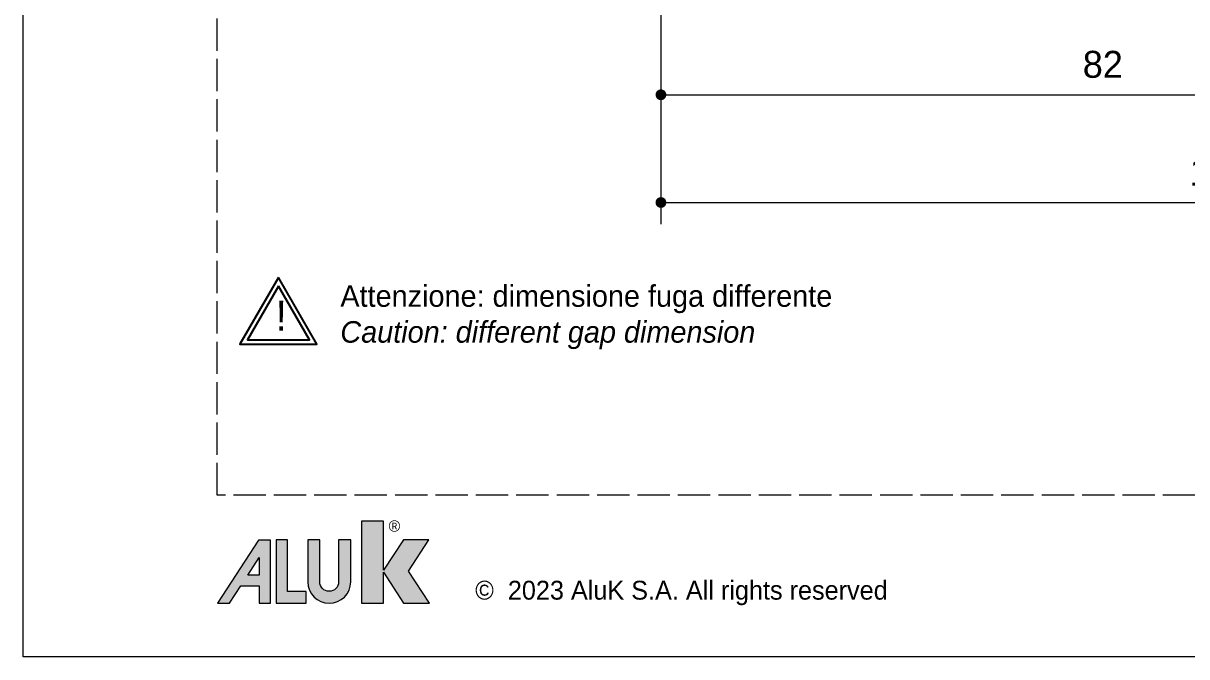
# Model space of a CAD drawing. Header units: millimetres. Extents: x -8 to 2550, y -393 to 1062.
# Drawn here: x 1040 to 1148, y 0 to 58.8 of the extents above; entities that cross this region are included whole.
import ezdxf

# ---------------------------------------------------------------- set-up
doc = ezdxf.new("R2010")
doc.units = ezdxf.units.MM
doc.header["$LTSCALE"] = 0.25
doc.header["$MEASUREMENT"] = 0
doc.linetypes.add('ACAD_ISO02W100', pattern=[15, 12, -3])
doc.layers.get('0').update_dxf_attribs({"lineweight": 5})
doc.layers.get('Defpoints').update_dxf_attribs({"lineweight": 5})
doc.layers.add('01_ALUK Logo', color=7, linetype='Continuous')
doc.layers.add('01_Dimension', color=251, linetype='Continuous', lineweight=9)
doc.layers.add('01_Text', color=40, linetype='Continuous', lineweight=25)
doc.layers.add('02_Block Frame', color=7, linetype='Continuous', lineweight=5, true_color=0xe2001a, plot=False)
doc.styles.add('Aluk Text', font='GOTHIC.TTF')
doc.styles.get("Standard").update_dxf_attribs({"font": 'arial.ttf'})
doc.dimstyles.new('ALUK Manual 1-1', dxfattribs={"dimtxt": 2.5, "dimasz": 1, "dimexe": 2, "dimexo": 4, "dimgap": 1.5, "dimtad": 3, "dimdec": 1, "dimdsep": 46, "dimtxsty": 'Aluk Text', "dimblk": 'DOT', "dimcen": 0, "dimclrd": 256, "dimclre": 256, "dimclrt": 2, "dimaunit": 1, "dimadec": 0, "dimazin": 0, "dimtfac": 0.7, "dimtdec": 1, "dimtmove": 0, "dimatfit": 3, "dimldrblk": 'DOT', "dimfxl": 1, "dimtolj": 2, "dimlwd": -1, "dimlwe": -1, "dimarcsym": 0})

# ---------------------------------------------------------------- blocks, each defined once
blk = doc.blocks.new('A$C14581')
at = {"layer": '01_Text', "insert": (0, -0.19), "char_height": 2, "attachment_point": 7, "style": 'Aluk Text'}
blk.add_mtext_dynamic_manual_height_columns('{\\fPoppins|b0|i0|c0|p2;\\H0.875x;©  2023 AluK S.A. All rights reserved}', width=51.3351, gutter_width=204.25, heights=[0], dxfattribs=at)
blk = doc.blocks.new('AluK Logo')
at = {"layer": '01_ALUK Logo', "true_color": 0xe2001a}
h = blk.add_hatch(color=242, dxfattribs=at)
h.dxf.hatch_style = 1
h.paths.add_polyline_path([(18.02, 3.04), (19.92, 5.98), (17.56, 5.98), (15.66, 3.11), (15.66, 7.76), (13.58, 7.76), (13.58, 0), (15.66, 0), (15.66, 2.93), (17.53, 0), (20, 0)])
at = {"layer": '01_ALUK Logo', "true_color": 0x323338}
h = blk.add_hatch(color=250, dxfattribs=at)
h.dxf.hatch_style = 1
h.paths.add_polyline_path([(3.94, 0), (5.02, 0), (5.02, 5.96), (3.87, 5.96), (0, 0), (1.15, 0), (2.2, 1.63), (3.94, 1.63)])
h.paths.add_polyline_path([(3.95, 2.64), (2.86, 2.64), (3.95, 4.31)], flags=16)
h = blk.add_hatch(color=250, dxfattribs=at)
h.dxf.hatch_style = 1
h.paths.add_polyline_path([(6.62, 1.12), (6.62, 5.97), (5.53, 5.97), (5.53, 0), (8.38, 0), (8.38, 1.12)])
h = blk.add_hatch(color=250, dxfattribs=at)
h.dxf.hatch_style = 1
h.paths.add_polyline_path([(12.57, 5.97), (11.43, 5.97), (11.43, 2.02, -1), (9.65, 2.02), (9.65, 5.97), (8.52, 5.97), (8.52, 2.02, 0.999791), (12.57, 2.02)])
at = {"layer": '01_ALUK Logo', "color": 242, "lineweight": 0, "true_color": 0xe2001a}
blk.add_lwpolyline([(17.53, 0), (20, 0), (18.02, 3.04), (19.92, 5.98), (17.56, 5.98), (15.66, 3.11), (15.66, 7.76), (13.58, 7.76), (13.58, 0), (15.66, 0), (15.66, 2.93)], close=True, dxfattribs=at)
at = {"layer": '01_ALUK Logo', "color": 250, "lineweight": 0, "true_color": 0x323338}
for points in [[(2.2, 1.63), (3.94, 1.63), (3.94, 0), (5.02, 0), (5.02, 5.96), (3.87, 5.96), (0, 0), (1.15, 0)], [(8.38, 0), (8.38, 1.12), (6.62, 1.12), (6.62, 5.97), (5.53, 5.97), (5.53, 0)], [(2.86, 2.64), (3.95, 4.31), (3.95, 2.64)]]:
    blk.add_lwpolyline(points, close=True, dxfattribs=at)
blk.add_lwpolyline([(9.65, 2.02), (9.65, 5.97), (8.52, 5.97), (8.52, 2.02, 1), (12.57, 2.02), (12.57, 5.97), (11.43, 5.97), (11.43, 2.02, -1)], format="xyb", close=True, dxfattribs=at)
at = {"layer": '01_ALUK Logo', "color": 242, "lineweight": 0, "true_color": 0xe2001a, "insert": (16.69, 7.28), "char_height": 1.06, "attachment_point": 5}
blk.add_mtext_dynamic_manual_height_columns('®', width=0.2845, gutter_width=0.756, heights=[0], dxfattribs=at)
blk = doc.blocks.new('_Dot')
at = {"color": 0, "linetype": 'ByBlock', "lineweight": -2}
blk.add_line((-0.5, 0), (-1, 0), dxfattribs=at)
at = {"color": 0, "linetype": 'ByBlock', "const_width": 0.5}
blk.add_lwpolyline([(-0.25, 0, 1), (0.25, 0, 1)], format="xyb", close=True, dxfattribs=at)
blk = doc.blocks.new('*D167')
at = {"layer": '01_Dimension', "ltscale": 0.25, "transparency": 16777216}
for p, q in [((1099.17, 68.47), (1099.17, 50.17)), ((1181.17, 68.47), (1181.17, 50.17)), ((1100.17, 52.17), (1180.17, 52.17))]:
    blk.add_line(p, q, dxfattribs=at)
at = {"layer": 'Defpoints', "color": 0, "ltscale": 0.25, "transparency": 16777216}
for p in [(1099.17, 72.47), (1181.17, 72.47), (1181.17, 52.17)]:
    blk.add_point(p, dxfattribs=at)
at = {"layer": '01_Dimension', "ltscale": 0.25, "transparency": 16777216, "rotation": 180}
blk.add_blockref('_Dot', (1099.17, 52.17), dxfattribs=at)
at = {"layer": '01_Dimension', "ltscale": 0.25, "transparency": 16777216}
blk.add_blockref('_Dot', (1181.17, 52.17), dxfattribs=at)
at = {"layer": '01_Dimension', "color": 2, "ltscale": 0.25, "transparency": 16777216, "insert": (1140.17, 54.98), "char_height": 2.5, "attachment_point": 5, "style": 'Aluk Text'}
blk.add_mtext('\\A2;82', dxfattribs=at)
blk = doc.blocks.new('*D170')
at = {"layer": '01_Dimension', "ltscale": 0.25, "transparency": 16777216}
for p, q in [((1099.17, 68.47), (1099.17, 40.17)), ((1205.67, 68.47), (1205.67, 40.17)), ((1100.17, 42.17), (1204.67, 42.17))]:
    blk.add_line(p, q, dxfattribs=at)
at = {"layer": 'Defpoints', "color": 0, "ltscale": 0.25, "transparency": 16777216}
for p in [(1099.17, 72.47), (1205.67, 72.47), (1205.67, 42.17)]:
    blk.add_point(p, dxfattribs=at)
at = {"layer": '01_Dimension', "ltscale": 0.25, "transparency": 16777216, "rotation": 180}
blk.add_blockref('_Dot', (1099.17, 42.17), dxfattribs=at)
at = {"layer": '01_Dimension', "ltscale": 0.25, "transparency": 16777216}
blk.add_blockref('_Dot', (1205.67, 42.17), dxfattribs=at)
at = {"layer": '01_Dimension', "color": 2, "ltscale": 0.25, "transparency": 16777216, "insert": (1152.42, 44.98), "char_height": 2.5, "attachment_point": 5, "style": 'Aluk Text'}
blk.add_mtext('\\A2;106.5', dxfattribs=at)

msp = doc.modelspace()

# ---------------------------------------------------------------- linework, layer by layer
at = {"layer": '01_Text', "ltscale": 0.25}
for points in [[(1063.675, 35.209), (1060.1, 29.017), (1067.25, 29.017)], [(1063.675, 34.409), (1060.793, 29.417), (1066.557, 29.417)]]:
    msp.add_lwpolyline(points, close=True, dxfattribs=at)
at = {"layer": '02_Block Frame'}
msp.add_lwpolyline([(1040, 0), (1040, 297), (1250, 297), (1250, 0)], close=True, dxfattribs=at)
at = {"layer": '02_Block Frame', "linetype": 'ACAD_ISO02W100'}
msp.add_lwpolyline([(1058, 15), (1058, 282), (1235, 282), (1235, 15)], close=True, dxfattribs=at)

# ---------------------------------------------------------------- block references
at = {"layer": '01_ALUK Logo', "xscale": 0.9841678626162992, "yscale": 0.9841678626162992, "zscale": 0.9841678626162992}
msp.add_blockref('AluK Logo', (1058.015, 4.964), dxfattribs=at)
at = {"layer": '01_Text'}
msp.add_blockref('A$C14581', (1081.938, 4.965), dxfattribs=at)

# ---------------------------------------------------------------- texts
at = {"layer": '01_Text', "ltscale": 0.25, "attachment_point": 1, "style": 'Aluk Text'}
for s, width, gutter_width, insert, char_height in [('Attenzione: dimensione fuga differente\\P{\\fCentury Gothic|b0|i1|c0|p34;Caution: different gap dimension}', 105.85751, 12.5, (1069.423, 34.49), 2), ('!', 6.4258, 8, (1063.419, 33.069), 2.8)]:
    msp.add_mtext_dynamic_manual_height_columns(s, width=width, gutter_width=gutter_width, heights=[0], dxfattribs=dict(at, insert=insert, char_height=char_height))

# ---------------------------------------------------------------- dimensions: what is measured, and where the dimension line sits
at = {"layer": '01_Dimension', "ltscale": 0.25}
for base, p2, picture, middle in [((1181.171, 52.166), (1181.171, 72.466), '*D167', (1140.171, 54.979)), ((1205.671, 42.166), (1205.671, 72.466), '*D170', (1152.421, 44.979))]:
    dim = msp.add_linear_dim(base=base, p1=(1099.171, 72.466), p2=p2, dimstyle='ALUK Manual 1-1', override={"dimfxl": 0}, dxfattribs=at)
    dim.commit()
    dim.dimension.update_dxf_attribs({"geometry": picture, "text_midpoint": middle})

doc.saveas('drawing.dxf')
